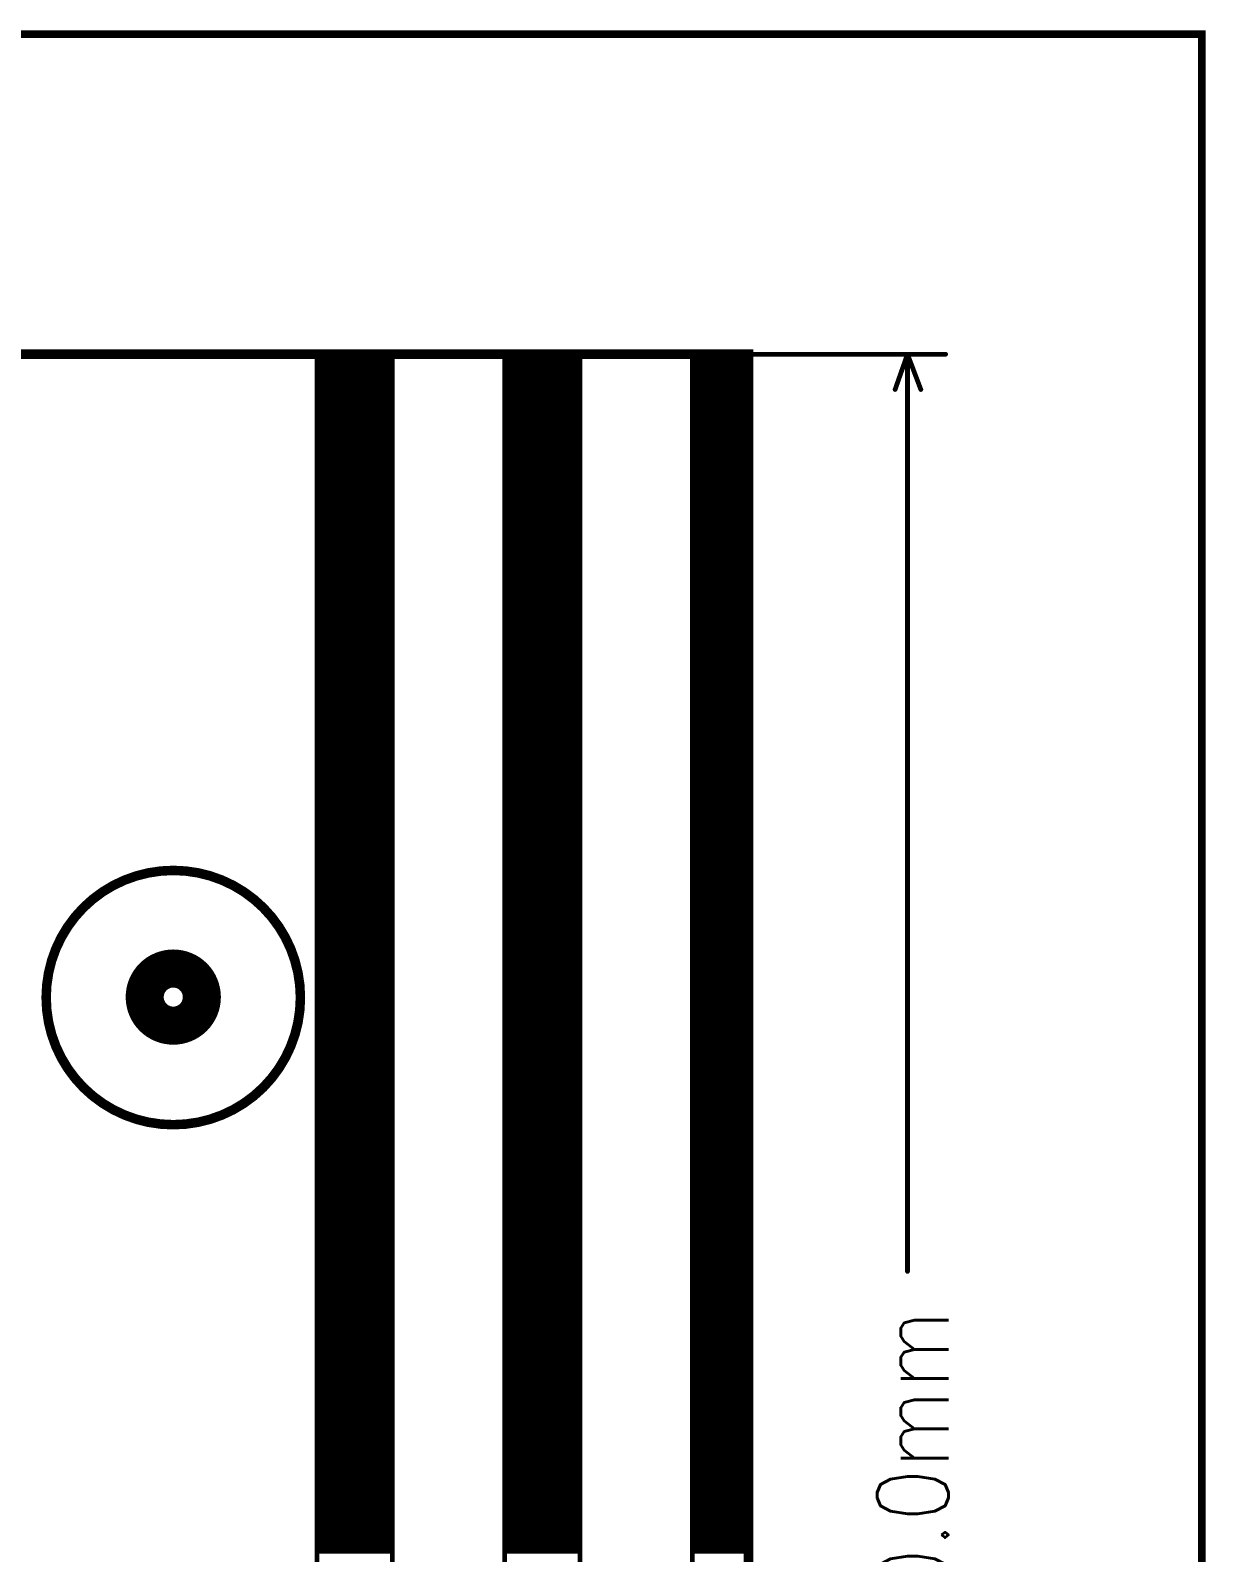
# Model space of a CAD drawing. Extents: x 2.14 to 10.29, y 1.14 to 8.17.
# Drawn here: x 9.051 to 10.285, y 6.571 to 8.169 of the extents above; entities that cross this region are included whole.
import ezdxf

# ---------------------------------------------------------------- set-up
doc = ezdxf.new("R2010")
doc.units = 0
doc.header["$LTSCALE"] = 25
doc.layers.get('0').update_dxf_attribs({"linetype": 'CONTINUOUS'})
doc.styles.get("Standard").update_dxf_attribs({"font": 'simplex'})

# ---------------------------------------------------------------- blocks, each defined once
blk = doc.blocks.new('DISC')
at = {"color": 0, "const_width": 0.5}
blk.add_lwpolyline([(0, 0.25, 1), (0, -0.25, 1)], format="xyb", close=True, dxfattribs=at)

msp = doc.modelspace()

# ---------------------------------------------------------------- linework, layer by layer
at = {"color": 1, "const_width": 0.008}
msp.add_lwpolyline([(2.146, 1.142), (10.281, 1.142), (10.281, 8.165), (2.146, 8.165), (2.146, 1.142)], dxfattribs=at)
at = {"color": 3}
for points, const_width in [([(8.388, 4.528), (8.388, 7.829), (9.805, 7.829), (9.805, 4.528), (8.388, 4.528)], 0.01), ([(9.234, 7.829), (10.012, 7.829)], 0.005), ([(9.352, 7.829), (9.431, 7.829), (9.431, 4.53), (9.352, 4.53), (9.352, 7.829)], 0.005), ([(9.549, 7.829), (9.628, 7.829), (9.628, 4.53), (9.549, 4.53), (9.549, 7.829)], 0.005), ([(9.746, 7.829), (9.805, 7.829), (9.805, 4.53), (9.746, 4.53), (9.746, 7.829)], 0.005), ([(9.972, 7.829), (9.959, 7.792)], 0.005), ([(9.972, 6.866), (9.972, 7.829)], 0.005), ([(9.972, 7.829), (9.986, 7.792)], 0.005), ([(9.352, 7.827), (9.431, 7.827)], 0.005), ([(9.352, 7.822), (9.431, 7.822)], 0.005), ([(9.352, 7.817), (9.431, 7.817)], 0.005), ([(9.549, 7.827), (9.628, 7.827)], 0.005), ([(9.549, 7.822), (9.628, 7.822)], 0.005), ([(9.549, 7.817), (9.628, 7.817)], 0.005), ([(9.746, 7.827), (9.805, 7.827)], 0.005), ([(9.746, 7.822), (9.805, 7.822)], 0.005), ([(9.746, 7.817), (9.805, 7.817)], 0.005), ([(9.352, 7.812), (9.431, 7.812)], 0.005), ([(9.352, 7.807), (9.431, 7.807)], 0.005), ([(9.352, 7.802), (9.431, 7.802)], 0.005), ([(9.352, 7.797), (9.431, 7.797)], 0.005), ([(9.549, 7.812), (9.628, 7.812)], 0.005), ([(9.549, 7.807), (9.628, 7.807)], 0.005), ([(9.549, 7.802), (9.628, 7.802)], 0.005), ([(9.549, 7.797), (9.628, 7.797)], 0.005), ([(9.746, 7.812), (9.805, 7.812)], 0.005), ([(9.746, 7.807), (9.805, 7.807)], 0.005), ([(9.746, 7.802), (9.805, 7.802)], 0.005), ([(9.746, 7.797), (9.805, 7.797)], 0.005), ([(9.352, 7.792), (9.431, 7.792)], 0.005), ([(9.352, 7.787), (9.431, 7.787)], 0.005), ([(9.352, 7.782), (9.431, 7.782)], 0.005), ([(9.549, 7.792), (9.628, 7.792)], 0.005), ([(9.549, 7.787), (9.628, 7.787)], 0.005), ([(9.549, 7.782), (9.628, 7.782)], 0.005), ([(9.746, 7.792), (9.805, 7.792)], 0.005), ([(9.746, 7.787), (9.805, 7.787)], 0.005), ([(9.746, 7.782), (9.805, 7.782)], 0.005), ([(9.352, 7.777), (9.431, 7.777)], 0.005), ([(9.352, 7.772), (9.431, 7.772)], 0.005), ([(9.352, 7.767), (9.431, 7.767)], 0.005), ([(9.549, 7.777), (9.628, 7.777)], 0.005), ([(9.549, 7.772), (9.628, 7.772)], 0.005), ([(9.549, 7.767), (9.628, 7.767)], 0.005), ([(9.746, 7.777), (9.805, 7.777)], 0.005), ([(9.746, 7.772), (9.805, 7.772)], 0.005), ([(9.746, 7.767), (9.805, 7.767)], 0.005), ([(9.352, 7.762), (9.431, 7.762)], 0.005), ([(9.352, 7.757), (9.431, 7.757)], 0.005), ([(9.352, 7.752), (9.431, 7.752)], 0.005), ([(9.549, 7.762), (9.628, 7.762)], 0.005), ([(9.549, 7.757), (9.628, 7.757)], 0.005), ([(9.549, 7.752), (9.628, 7.752)], 0.005), ([(9.746, 7.762), (9.805, 7.762)], 0.005), ([(9.746, 7.757), (9.805, 7.757)], 0.005), ([(9.746, 7.752), (9.805, 7.752)], 0.005), ([(9.352, 7.747), (9.431, 7.747)], 0.005), ([(9.352, 7.742), (9.431, 7.742)], 0.005), ([(9.352, 7.737), (9.431, 7.737)], 0.005), ([(9.549, 7.747), (9.628, 7.747)], 0.005), ([(9.549, 7.742), (9.628, 7.742)], 0.005), ([(9.549, 7.737), (9.628, 7.737)], 0.005), ([(9.746, 7.747), (9.805, 7.747)], 0.005), ([(9.746, 7.742), (9.805, 7.742)], 0.005), ([(9.746, 7.737), (9.805, 7.737)], 0.005), ([(9.352, 7.732), (9.431, 7.732)], 0.005), ([(9.352, 7.727), (9.431, 7.727)], 0.005), ([(9.352, 7.722), (9.431, 7.722)], 0.005), ([(9.549, 7.732), (9.628, 7.732)], 0.005), ([(9.549, 7.727), (9.628, 7.727)], 0.005), ([(9.549, 7.722), (9.628, 7.722)], 0.005), ([(9.746, 7.732), (9.805, 7.732)], 0.005), ([(9.746, 7.727), (9.805, 7.727)], 0.005), ([(9.746, 7.722), (9.805, 7.722)], 0.005), ([(9.352, 7.717), (9.431, 7.717)], 0.005), ([(9.352, 7.712), (9.431, 7.712)], 0.005), ([(9.352, 7.707), (9.431, 7.707)], 0.005), ([(9.352, 7.702), (9.431, 7.702)], 0.005), ([(9.549, 7.717), (9.628, 7.717)], 0.005), ([(9.549, 7.712), (9.628, 7.712)], 0.005), ([(9.549, 7.707), (9.628, 7.707)], 0.005), ([(9.549, 7.702), (9.628, 7.702)], 0.005), ([(9.746, 7.717), (9.805, 7.717)], 0.005), ([(9.746, 7.712), (9.805, 7.712)], 0.005), ([(9.746, 7.707), (9.805, 7.707)], 0.005), ([(9.746, 7.702), (9.805, 7.702)], 0.005), ([(9.352, 7.697), (9.431, 7.697)], 0.005), ([(9.352, 7.692), (9.431, 7.692)], 0.005), ([(9.352, 7.687), (9.431, 7.687)], 0.005), ([(9.549, 7.697), (9.628, 7.697)], 0.005), ([(9.549, 7.692), (9.628, 7.692)], 0.005), ([(9.549, 7.687), (9.628, 7.687)], 0.005), ([(9.746, 7.697), (9.805, 7.697)], 0.005), ([(9.746, 7.692), (9.805, 7.692)], 0.005), ([(9.746, 7.687), (9.805, 7.687)], 0.005), ([(9.352, 7.682), (9.431, 7.682)], 0.005), ([(9.352, 7.677), (9.431, 7.677)], 0.005), ([(9.352, 7.672), (9.431, 7.672)], 0.005), ([(9.549, 7.682), (9.628, 7.682)], 0.005), ([(9.549, 7.677), (9.628, 7.677)], 0.005), ([(9.549, 7.672), (9.628, 7.672)], 0.005), ([(9.746, 7.682), (9.805, 7.682)], 0.005), ([(9.746, 7.677), (9.805, 7.677)], 0.005), ([(9.746, 7.672), (9.805, 7.672)], 0.005), ([(9.352, 7.667), (9.431, 7.667)], 0.005), ([(9.352, 7.662), (9.431, 7.662)], 0.005), ([(9.352, 7.657), (9.431, 7.657)], 0.005), ([(9.549, 7.667), (9.628, 7.667)], 0.005), ([(9.549, 7.662), (9.628, 7.662)], 0.005), ([(9.549, 7.657), (9.628, 7.657)], 0.005), ([(9.746, 7.667), (9.805, 7.667)], 0.005), ([(9.746, 7.662), (9.805, 7.662)], 0.005), ([(9.746, 7.657), (9.805, 7.657)], 0.005), ([(9.352, 7.652), (9.431, 7.652)], 0.005), ([(9.352, 7.647), (9.431, 7.647)], 0.005), ([(9.352, 7.642), (9.431, 7.642)], 0.005), ([(9.549, 7.652), (9.628, 7.652)], 0.005), ([(9.549, 7.647), (9.628, 7.647)], 0.005), ([(9.549, 7.642), (9.628, 7.642)], 0.005), ([(9.746, 7.652), (9.805, 7.652)], 0.005), ([(9.746, 7.647), (9.805, 7.647)], 0.005), ([(9.746, 7.642), (9.805, 7.642)], 0.005), ([(9.352, 7.637), (9.431, 7.637)], 0.005), ([(9.352, 7.632), (9.431, 7.632)], 0.005), ([(9.352, 7.627), (9.431, 7.627)], 0.005), ([(9.352, 7.622), (9.431, 7.622)], 0.005), ([(9.549, 7.637), (9.628, 7.637)], 0.005), ([(9.549, 7.632), (9.628, 7.632)], 0.005), ([(9.549, 7.627), (9.628, 7.627)], 0.005), ([(9.549, 7.622), (9.628, 7.622)], 0.005), ([(9.746, 7.637), (9.805, 7.637)], 0.005), ([(9.746, 7.632), (9.805, 7.632)], 0.005), ([(9.746, 7.627), (9.805, 7.627)], 0.005), ([(9.746, 7.622), (9.805, 7.622)], 0.005), ([(9.352, 7.617), (9.431, 7.617)], 0.005), ([(9.352, 7.612), (9.431, 7.612)], 0.005), ([(9.352, 7.607), (9.431, 7.607)], 0.005), ([(9.549, 7.617), (9.628, 7.617)], 0.005), ([(9.549, 7.612), (9.628, 7.612)], 0.005), ([(9.549, 7.607), (9.628, 7.607)], 0.005), ([(9.746, 7.617), (9.805, 7.617)], 0.005), ([(9.746, 7.612), (9.805, 7.612)], 0.005), ([(9.746, 7.607), (9.805, 7.607)], 0.005), ([(9.352, 7.602), (9.431, 7.602)], 0.005), ([(9.352, 7.597), (9.431, 7.597)], 0.005), ([(9.352, 7.592), (9.431, 7.592)], 0.005), ([(9.549, 7.602), (9.628, 7.602)], 0.005), ([(9.549, 7.597), (9.628, 7.597)], 0.005), ([(9.549, 7.592), (9.628, 7.592)], 0.005), ([(9.746, 7.602), (9.805, 7.602)], 0.005), ([(9.746, 7.597), (9.805, 7.597)], 0.005), ([(9.746, 7.592), (9.805, 7.592)], 0.005), ([(9.352, 7.587), (9.431, 7.587)], 0.005), ([(9.352, 7.582), (9.431, 7.582)], 0.005), ([(9.352, 7.577), (9.431, 7.577)], 0.005), ([(9.549, 7.587), (9.628, 7.587)], 0.005), ([(9.549, 7.582), (9.628, 7.582)], 0.005), ([(9.549, 7.577), (9.628, 7.577)], 0.005), ([(9.746, 7.587), (9.805, 7.587)], 0.005), ([(9.746, 7.582), (9.805, 7.582)], 0.005), ([(9.746, 7.577), (9.805, 7.577)], 0.005), ([(9.352, 7.572), (9.431, 7.572)], 0.005), ([(9.352, 7.567), (9.431, 7.567)], 0.005), ([(9.352, 7.562), (9.431, 7.562)], 0.005), ([(9.549, 7.572), (9.628, 7.572)], 0.005), ([(9.549, 7.567), (9.628, 7.567)], 0.005), ([(9.549, 7.562), (9.628, 7.562)], 0.005), ([(9.746, 7.572), (9.805, 7.572)], 0.005), ([(9.746, 7.567), (9.805, 7.567)], 0.005), ([(9.746, 7.562), (9.805, 7.562)], 0.005), ([(9.352, 7.557), (9.431, 7.557)], 0.005), ([(9.352, 7.552), (9.431, 7.552)], 0.005), ([(9.352, 7.547), (9.431, 7.547)], 0.005), ([(9.352, 7.542), (9.431, 7.542)], 0.005), ([(9.549, 7.557), (9.628, 7.557)], 0.005), ([(9.549, 7.552), (9.628, 7.552)], 0.005), ([(9.549, 7.547), (9.628, 7.547)], 0.005), ([(9.549, 7.542), (9.628, 7.542)], 0.005), ([(9.746, 7.557), (9.805, 7.557)], 0.005), ([(9.746, 7.552), (9.805, 7.552)], 0.005), ([(9.746, 7.547), (9.805, 7.547)], 0.005), ([(9.746, 7.542), (9.805, 7.542)], 0.005), ([(9.352, 7.537), (9.431, 7.537)], 0.005), ([(9.352, 7.532), (9.431, 7.532)], 0.005), ([(9.352, 7.527), (9.431, 7.527)], 0.005), ([(9.549, 7.537), (9.628, 7.537)], 0.005), ([(9.549, 7.532), (9.628, 7.532)], 0.005), ([(9.549, 7.527), (9.628, 7.527)], 0.005), ([(9.746, 7.537), (9.805, 7.537)], 0.005), ([(9.746, 7.532), (9.805, 7.532)], 0.005), ([(9.746, 7.527), (9.805, 7.527)], 0.005), ([(9.352, 7.522), (9.431, 7.522)], 0.005), ([(9.352, 7.517), (9.431, 7.517)], 0.005), ([(9.352, 7.512), (9.431, 7.512)], 0.005), ([(9.549, 7.522), (9.628, 7.522)], 0.005), ([(9.549, 7.517), (9.628, 7.517)], 0.005), ([(9.549, 7.512), (9.628, 7.512)], 0.005), ([(9.746, 7.522), (9.805, 7.522)], 0.005), ([(9.746, 7.517), (9.805, 7.517)], 0.005), ([(9.746, 7.512), (9.805, 7.512)], 0.005), ([(9.352, 7.507), (9.431, 7.507)], 0.005), ([(9.352, 7.502), (9.431, 7.502)], 0.005), ([(9.352, 7.497), (9.431, 7.497)], 0.005), ([(9.549, 7.507), (9.628, 7.507)], 0.005), ([(9.549, 7.502), (9.628, 7.502)], 0.005), ([(9.549, 7.497), (9.628, 7.497)], 0.005), ([(9.746, 7.507), (9.805, 7.507)], 0.005), ([(9.746, 7.502), (9.805, 7.502)], 0.005), ([(9.746, 7.497), (9.805, 7.497)], 0.005), ([(9.352, 7.492), (9.431, 7.492)], 0.005), ([(9.352, 7.487), (9.431, 7.487)], 0.005), ([(9.352, 7.482), (9.431, 7.482)], 0.005), ([(9.549, 7.492), (9.628, 7.492)], 0.005), ([(9.549, 7.487), (9.628, 7.487)], 0.005), ([(9.549, 7.482), (9.628, 7.482)], 0.005), ([(9.746, 7.492), (9.805, 7.492)], 0.005), ([(9.746, 7.487), (9.805, 7.487)], 0.005), ([(9.746, 7.482), (9.805, 7.482)], 0.005), ([(9.352, 7.477), (9.431, 7.477)], 0.005), ([(9.352, 7.472), (9.431, 7.472)], 0.005), ([(9.352, 7.467), (9.431, 7.467)], 0.005), ([(9.352, 7.462), (9.431, 7.462)], 0.005), ([(9.549, 7.477), (9.628, 7.477)], 0.005), ([(9.549, 7.472), (9.628, 7.472)], 0.005), ([(9.549, 7.467), (9.628, 7.467)], 0.005), ([(9.549, 7.462), (9.628, 7.462)], 0.005), ([(9.746, 7.477), (9.805, 7.477)], 0.005), ([(9.746, 7.472), (9.805, 7.472)], 0.005), ([(9.746, 7.467), (9.805, 7.467)], 0.005), ([(9.746, 7.462), (9.805, 7.462)], 0.005), ([(9.352, 7.457), (9.431, 7.457)], 0.005), ([(9.352, 7.452), (9.431, 7.452)], 0.005), ([(9.352, 7.447), (9.431, 7.447)], 0.005), ([(9.549, 7.457), (9.628, 7.457)], 0.005), ([(9.549, 7.452), (9.628, 7.452)], 0.005), ([(9.549, 7.447), (9.628, 7.447)], 0.005), ([(9.746, 7.457), (9.805, 7.457)], 0.005), ([(9.746, 7.452), (9.805, 7.452)], 0.005), ([(9.746, 7.447), (9.805, 7.447)], 0.005), ([(9.352, 7.442), (9.431, 7.442)], 0.005), ([(9.352, 7.437), (9.431, 7.437)], 0.005), ([(9.352, 7.432), (9.431, 7.432)], 0.005), ([(9.549, 7.442), (9.628, 7.442)], 0.005), ([(9.549, 7.437), (9.628, 7.437)], 0.005), ([(9.549, 7.432), (9.628, 7.432)], 0.005), ([(9.746, 7.442), (9.805, 7.442)], 0.005), ([(9.746, 7.437), (9.805, 7.437)], 0.005), ([(9.746, 7.432), (9.805, 7.432)], 0.005), ([(9.352, 7.427), (9.431, 7.427)], 0.005), ([(9.352, 7.422), (9.431, 7.422)], 0.005), ([(9.352, 7.417), (9.431, 7.417)], 0.005), ([(9.549, 7.427), (9.628, 7.427)], 0.005), ([(9.549, 7.422), (9.628, 7.422)], 0.005), ([(9.549, 7.417), (9.628, 7.417)], 0.005), ([(9.746, 7.427), (9.805, 7.427)], 0.005), ([(9.746, 7.422), (9.805, 7.422)], 0.005), ([(9.746, 7.417), (9.805, 7.417)], 0.005), ([(9.352, 7.412), (9.431, 7.412)], 0.005), ([(9.352, 7.407), (9.431, 7.407)], 0.005), ([(9.352, 7.402), (9.431, 7.402)], 0.005), ([(9.549, 7.412), (9.628, 7.412)], 0.005), ([(9.549, 7.407), (9.628, 7.407)], 0.005), ([(9.549, 7.402), (9.628, 7.402)], 0.005), ([(9.746, 7.412), (9.805, 7.412)], 0.005), ([(9.746, 7.407), (9.805, 7.407)], 0.005), ([(9.746, 7.402), (9.805, 7.402)], 0.005), ([(9.352, 7.397), (9.431, 7.397)], 0.005), ([(9.352, 7.392), (9.431, 7.392)], 0.005), ([(9.352, 7.387), (9.431, 7.387)], 0.005), ([(9.352, 7.382), (9.431, 7.382)], 0.005), ([(9.549, 7.397), (9.628, 7.397)], 0.005), ([(9.549, 7.392), (9.628, 7.392)], 0.005), ([(9.549, 7.387), (9.628, 7.387)], 0.005), ([(9.549, 7.382), (9.628, 7.382)], 0.005), ([(9.746, 7.397), (9.805, 7.397)], 0.005), ([(9.746, 7.392), (9.805, 7.392)], 0.005), ([(9.746, 7.387), (9.805, 7.387)], 0.005), ([(9.746, 7.382), (9.805, 7.382)], 0.005), ([(9.352, 7.377), (9.431, 7.377)], 0.005), ([(9.352, 7.372), (9.431, 7.372)], 0.005), ([(9.352, 7.367), (9.431, 7.367)], 0.005), ([(9.549, 7.377), (9.628, 7.377)], 0.005), ([(9.549, 7.372), (9.628, 7.372)], 0.005), ([(9.549, 7.367), (9.628, 7.367)], 0.005), ([(9.746, 7.377), (9.805, 7.377)], 0.005), ([(9.746, 7.372), (9.805, 7.372)], 0.005), ([(9.746, 7.367), (9.805, 7.367)], 0.005), ([(9.352, 7.362), (9.431, 7.362)], 0.005), ([(9.352, 7.357), (9.431, 7.357)], 0.005), ([(9.352, 7.352), (9.431, 7.352)], 0.005), ([(9.549, 7.362), (9.628, 7.362)], 0.005), ([(9.549, 7.357), (9.628, 7.357)], 0.005), ([(9.549, 7.352), (9.628, 7.352)], 0.005), ([(9.746, 7.362), (9.805, 7.362)], 0.005), ([(9.746, 7.357), (9.805, 7.357)], 0.005), ([(9.746, 7.352), (9.805, 7.352)], 0.005), ([(9.352, 7.347), (9.431, 7.347)], 0.005), ([(9.352, 7.342), (9.431, 7.342)], 0.005), ([(9.352, 7.337), (9.431, 7.337)], 0.005), ([(9.549, 7.347), (9.628, 7.347)], 0.005), ([(9.549, 7.342), (9.628, 7.342)], 0.005), ([(9.549, 7.337), (9.628, 7.337)], 0.005), ([(9.746, 7.347), (9.805, 7.347)], 0.005), ([(9.746, 7.342), (9.805, 7.342)], 0.005), ([(9.746, 7.337), (9.805, 7.337)], 0.005), ([(9.352, 7.332), (9.431, 7.332)], 0.005), ([(9.352, 7.327), (9.431, 7.327)], 0.005), ([(9.352, 7.322), (9.431, 7.322)], 0.005), ([(9.549, 7.332), (9.628, 7.332)], 0.005), ([(9.549, 7.327), (9.628, 7.327)], 0.005), ([(9.549, 7.322), (9.628, 7.322)], 0.005), ([(9.746, 7.332), (9.805, 7.332)], 0.005), ([(9.746, 7.327), (9.805, 7.327)], 0.005), ([(9.746, 7.322), (9.805, 7.322)], 0.005), ([(9.352, 7.317), (9.431, 7.317)], 0.005), ([(9.352, 7.312), (9.431, 7.312)], 0.005), ([(9.352, 7.307), (9.431, 7.307)], 0.005), ([(9.352, 7.302), (9.431, 7.302)], 0.005), ([(9.549, 7.317), (9.628, 7.317)], 0.005), ([(9.549, 7.312), (9.628, 7.312)], 0.005), ([(9.549, 7.307), (9.628, 7.307)], 0.005), ([(9.549, 7.302), (9.628, 7.302)], 0.005), ([(9.746, 7.317), (9.805, 7.317)], 0.005), ([(9.746, 7.312), (9.805, 7.312)], 0.005), ([(9.746, 7.307), (9.805, 7.307)], 0.005), ([(9.746, 7.302), (9.805, 7.302)], 0.005), ([(9.352, 7.297), (9.431, 7.297)], 0.005), ([(9.352, 7.292), (9.431, 7.292)], 0.005), ([(9.352, 7.287), (9.431, 7.287)], 0.005), ([(9.549, 7.297), (9.628, 7.297)], 0.005), ([(9.549, 7.292), (9.628, 7.292)], 0.005), ([(9.549, 7.287), (9.628, 7.287)], 0.005), ([(9.746, 7.297), (9.805, 7.297)], 0.005), ([(9.746, 7.292), (9.805, 7.292)], 0.005), ([(9.746, 7.287), (9.805, 7.287)], 0.005), ([(9.352, 7.282), (9.431, 7.282)], 0.005), ([(9.352, 7.277), (9.431, 7.277)], 0.005), ([(9.352, 7.272), (9.431, 7.272)], 0.005), ([(9.549, 7.282), (9.628, 7.282)], 0.005), ([(9.549, 7.277), (9.628, 7.277)], 0.005), ([(9.549, 7.272), (9.628, 7.272)], 0.005), ([(9.746, 7.282), (9.805, 7.282)], 0.005), ([(9.746, 7.277), (9.805, 7.277)], 0.005), ([(9.746, 7.272), (9.805, 7.272)], 0.005), ([(9.352, 7.267), (9.431, 7.267)], 0.005), ([(9.352, 7.262), (9.431, 7.262)], 0.005), ([(9.352, 7.257), (9.431, 7.257)], 0.005), ([(9.549, 7.267), (9.628, 7.267)], 0.005), ([(9.549, 7.262), (9.628, 7.262)], 0.005), ([(9.549, 7.257), (9.628, 7.257)], 0.005), ([(9.746, 7.267), (9.805, 7.267)], 0.005), ([(9.746, 7.262), (9.805, 7.262)], 0.005), ([(9.746, 7.257), (9.805, 7.257)], 0.005), ([(9.352, 7.252), (9.431, 7.252)], 0.005), ([(9.352, 7.247), (9.431, 7.247)], 0.005), ([(9.352, 7.242), (9.431, 7.242)], 0.005), ([(9.549, 7.252), (9.628, 7.252)], 0.005), ([(9.549, 7.247), (9.628, 7.247)], 0.005), ([(9.549, 7.242), (9.628, 7.242)], 0.005), ([(9.746, 7.252), (9.805, 7.252)], 0.005), ([(9.746, 7.247), (9.805, 7.247)], 0.005), ([(9.746, 7.242), (9.805, 7.242)], 0.005), ([(9.352, 7.237), (9.431, 7.237)], 0.005), ([(9.352, 7.232), (9.431, 7.232)], 0.005), ([(9.352, 7.227), (9.431, 7.227)], 0.005), ([(9.352, 7.222), (9.431, 7.222)], 0.005), ([(9.549, 7.237), (9.628, 7.237)], 0.005), ([(9.549, 7.232), (9.628, 7.232)], 0.005), ([(9.549, 7.227), (9.628, 7.227)], 0.005), ([(9.549, 7.222), (9.628, 7.222)], 0.005), ([(9.746, 7.237), (9.805, 7.237)], 0.005), ([(9.746, 7.232), (9.805, 7.232)], 0.005), ([(9.746, 7.227), (9.805, 7.227)], 0.005), ([(9.746, 7.222), (9.805, 7.222)], 0.005), ([(9.352, 7.217), (9.431, 7.217)], 0.005), ([(9.352, 7.212), (9.431, 7.212)], 0.005), ([(9.352, 7.207), (9.431, 7.207)], 0.005), ([(9.549, 7.217), (9.628, 7.217)], 0.005), ([(9.549, 7.212), (9.628, 7.212)], 0.005), ([(9.549, 7.207), (9.628, 7.207)], 0.005), ([(9.746, 7.217), (9.805, 7.217)], 0.005), ([(9.746, 7.212), (9.805, 7.212)], 0.005), ([(9.746, 7.207), (9.805, 7.207)], 0.005), ([(9.352, 7.202), (9.431, 7.202)], 0.005), ([(9.352, 7.197), (9.431, 7.197)], 0.005), ([(9.352, 7.192), (9.431, 7.192)], 0.005), ([(9.549, 7.202), (9.628, 7.202)], 0.005), ([(9.549, 7.197), (9.628, 7.197)], 0.005), ([(9.549, 7.192), (9.628, 7.192)], 0.005), ([(9.746, 7.202), (9.805, 7.202)], 0.005), ([(9.746, 7.197), (9.805, 7.197)], 0.005), ([(9.746, 7.192), (9.805, 7.192)], 0.005), ([(9.352, 7.187), (9.431, 7.187)], 0.005), ([(9.352, 7.182), (9.431, 7.182)], 0.005), ([(9.352, 7.177), (9.431, 7.177)], 0.005), ([(9.549, 7.187), (9.628, 7.187)], 0.005), ([(9.549, 7.182), (9.628, 7.182)], 0.005), ([(9.549, 7.177), (9.628, 7.177)], 0.005), ([(9.746, 7.187), (9.805, 7.187)], 0.005), ([(9.746, 7.182), (9.805, 7.182)], 0.005), ([(9.746, 7.177), (9.805, 7.177)], 0.005), ([(9.352, 7.172), (9.431, 7.172)], 0.005), ([(9.352, 7.167), (9.431, 7.167)], 0.005), ([(9.352, 7.162), (9.431, 7.162)], 0.005), ([(9.549, 7.172), (9.628, 7.172)], 0.005), ([(9.549, 7.167), (9.628, 7.167)], 0.005), ([(9.549, 7.162), (9.628, 7.162)], 0.005), ([(9.746, 7.172), (9.805, 7.172)], 0.005), ([(9.746, 7.167), (9.805, 7.167)], 0.005), ([(9.746, 7.162), (9.805, 7.162)], 0.005), ([(9.352, 7.157), (9.431, 7.157)], 0.005), ([(9.352, 7.152), (9.431, 7.152)], 0.005), ([(9.352, 7.147), (9.431, 7.147)], 0.005), ([(9.352, 7.142), (9.431, 7.142)], 0.005), ([(9.549, 7.157), (9.628, 7.157)], 0.005), ([(9.549, 7.152), (9.628, 7.152)], 0.005), ([(9.549, 7.147), (9.628, 7.147)], 0.005), ([(9.549, 7.142), (9.628, 7.142)], 0.005), ([(9.746, 7.157), (9.805, 7.157)], 0.005), ([(9.746, 7.152), (9.805, 7.152)], 0.005), ([(9.746, 7.147), (9.805, 7.147)], 0.005), ([(9.746, 7.142), (9.805, 7.142)], 0.005), ([(9.352, 7.137), (9.431, 7.137)], 0.005), ([(9.352, 7.132), (9.431, 7.132)], 0.005), ([(9.352, 7.127), (9.431, 7.127)], 0.005), ([(9.549, 7.137), (9.628, 7.137)], 0.005), ([(9.549, 7.132), (9.628, 7.132)], 0.005), ([(9.549, 7.127), (9.628, 7.127)], 0.005), ([(9.746, 7.137), (9.805, 7.137)], 0.005), ([(9.746, 7.132), (9.805, 7.132)], 0.005), ([(9.746, 7.127), (9.805, 7.127)], 0.005), ([(9.352, 7.122), (9.431, 7.122)], 0.005), ([(9.352, 7.117), (9.431, 7.117)], 0.005), ([(9.352, 7.112), (9.431, 7.112)], 0.005), ([(9.549, 7.122), (9.628, 7.122)], 0.005), ([(9.549, 7.117), (9.628, 7.117)], 0.005), ([(9.549, 7.112), (9.628, 7.112)], 0.005), ([(9.746, 7.122), (9.805, 7.122)], 0.005), ([(9.746, 7.117), (9.805, 7.117)], 0.005), ([(9.746, 7.112), (9.805, 7.112)], 0.005), ([(9.352, 7.107), (9.431, 7.107)], 0.005), ([(9.352, 7.102), (9.431, 7.102)], 0.005), ([(9.352, 7.097), (9.431, 7.097)], 0.005), ([(9.549, 7.107), (9.628, 7.107)], 0.005), ([(9.549, 7.102), (9.628, 7.102)], 0.005), ([(9.549, 7.097), (9.628, 7.097)], 0.005), ([(9.746, 7.107), (9.805, 7.107)], 0.005), ([(9.746, 7.102), (9.805, 7.102)], 0.005), ([(9.746, 7.097), (9.805, 7.097)], 0.005), ([(9.352, 7.092), (9.431, 7.092)], 0.005), ([(9.352, 7.087), (9.431, 7.087)], 0.005), ([(9.352, 7.082), (9.431, 7.082)], 0.005), ([(9.549, 7.092), (9.628, 7.092)], 0.005), ([(9.549, 7.087), (9.628, 7.087)], 0.005), ([(9.549, 7.082), (9.628, 7.082)], 0.005), ([(9.746, 7.092), (9.805, 7.092)], 0.005), ([(9.746, 7.087), (9.805, 7.087)], 0.005), ([(9.746, 7.082), (9.805, 7.082)], 0.005), ([(9.352, 7.077), (9.431, 7.077)], 0.005), ([(9.352, 7.072), (9.431, 7.072)], 0.005), ([(9.352, 7.067), (9.431, 7.067)], 0.005), ([(9.352, 7.062), (9.431, 7.062)], 0.005), ([(9.549, 7.077), (9.628, 7.077)], 0.005), ([(9.549, 7.072), (9.628, 7.072)], 0.005), ([(9.549, 7.067), (9.628, 7.067)], 0.005), ([(9.549, 7.062), (9.628, 7.062)], 0.005), ([(9.746, 7.077), (9.805, 7.077)], 0.005), ([(9.746, 7.072), (9.805, 7.072)], 0.005), ([(9.746, 7.067), (9.805, 7.067)], 0.005), ([(9.746, 7.062), (9.805, 7.062)], 0.005), ([(9.352, 7.057), (9.431, 7.057)], 0.005), ([(9.352, 7.052), (9.431, 7.052)], 0.005), ([(9.352, 7.047), (9.431, 7.047)], 0.005), ([(9.549, 7.057), (9.628, 7.057)], 0.005), ([(9.549, 7.052), (9.628, 7.052)], 0.005), ([(9.549, 7.047), (9.628, 7.047)], 0.005), ([(9.746, 7.057), (9.805, 7.057)], 0.005), ([(9.746, 7.052), (9.805, 7.052)], 0.005), ([(9.746, 7.047), (9.805, 7.047)], 0.005), ([(9.352, 7.042), (9.431, 7.042)], 0.005), ([(9.352, 7.037), (9.431, 7.037)], 0.005), ([(9.352, 7.032), (9.431, 7.032)], 0.005), ([(9.549, 7.042), (9.628, 7.042)], 0.005), ([(9.549, 7.037), (9.628, 7.037)], 0.005), ([(9.549, 7.032), (9.628, 7.032)], 0.005), ([(9.746, 7.042), (9.805, 7.042)], 0.005), ([(9.746, 7.037), (9.805, 7.037)], 0.005), ([(9.746, 7.032), (9.805, 7.032)], 0.005), ([(9.352, 7.027), (9.431, 7.027)], 0.005), ([(9.352, 7.022), (9.431, 7.022)], 0.005), ([(9.352, 7.017), (9.431, 7.017)], 0.005), ([(9.549, 7.027), (9.628, 7.027)], 0.005), ([(9.549, 7.022), (9.628, 7.022)], 0.005), ([(9.549, 7.017), (9.628, 7.017)], 0.005), ([(9.746, 7.027), (9.805, 7.027)], 0.005), ([(9.746, 7.022), (9.805, 7.022)], 0.005), ([(9.746, 7.017), (9.805, 7.017)], 0.005), ([(9.352, 7.012), (9.431, 7.012)], 0.005), ([(9.352, 7.007), (9.431, 7.007)], 0.005), ([(9.352, 7.002), (9.431, 7.002)], 0.005), ([(9.549, 7.012), (9.628, 7.012)], 0.005), ([(9.549, 7.007), (9.628, 7.007)], 0.005), ([(9.549, 7.002), (9.628, 7.002)], 0.005), ([(9.746, 7.012), (9.805, 7.012)], 0.005), ([(9.746, 7.007), (9.805, 7.007)], 0.005), ([(9.746, 7.002), (9.805, 7.002)], 0.005), ([(9.352, 6.997), (9.431, 6.997)], 0.005), ([(9.352, 6.992), (9.431, 6.992)], 0.005), ([(9.352, 6.987), (9.431, 6.987)], 0.005), ([(9.352, 6.982), (9.431, 6.982)], 0.005), ([(9.549, 6.997), (9.628, 6.997)], 0.005), ([(9.549, 6.992), (9.628, 6.992)], 0.005), ([(9.549, 6.987), (9.628, 6.987)], 0.005), ([(9.549, 6.982), (9.628, 6.982)], 0.005), ([(9.746, 6.997), (9.805, 6.997)], 0.005), ([(9.746, 6.992), (9.805, 6.992)], 0.005), ([(9.746, 6.987), (9.805, 6.987)], 0.005), ([(9.746, 6.982), (9.805, 6.982)], 0.005), ([(9.352, 6.977), (9.431, 6.977)], 0.005), ([(9.352, 6.972), (9.431, 6.972)], 0.005), ([(9.352, 6.967), (9.431, 6.967)], 0.005), ([(9.549, 6.977), (9.628, 6.977)], 0.005), ([(9.549, 6.972), (9.628, 6.972)], 0.005), ([(9.549, 6.967), (9.628, 6.967)], 0.005), ([(9.746, 6.977), (9.805, 6.977)], 0.005), ([(9.746, 6.972), (9.805, 6.972)], 0.005), ([(9.746, 6.967), (9.805, 6.967)], 0.005), ([(9.352, 6.962), (9.431, 6.962)], 0.005), ([(9.352, 6.957), (9.431, 6.957)], 0.005), ([(9.352, 6.952), (9.431, 6.952)], 0.005), ([(9.549, 6.962), (9.628, 6.962)], 0.005), ([(9.549, 6.957), (9.628, 6.957)], 0.005), ([(9.549, 6.952), (9.628, 6.952)], 0.005), ([(9.746, 6.962), (9.805, 6.962)], 0.005), ([(9.746, 6.957), (9.805, 6.957)], 0.005), ([(9.746, 6.952), (9.805, 6.952)], 0.005), ([(9.352, 6.947), (9.431, 6.947)], 0.005), ([(9.352, 6.942), (9.431, 6.942)], 0.005), ([(9.352, 6.937), (9.431, 6.937)], 0.005), ([(9.549, 6.947), (9.628, 6.947)], 0.005), ([(9.549, 6.942), (9.628, 6.942)], 0.005), ([(9.549, 6.937), (9.628, 6.937)], 0.005), ([(9.746, 6.947), (9.805, 6.947)], 0.005), ([(9.746, 6.942), (9.805, 6.942)], 0.005), ([(9.746, 6.937), (9.805, 6.937)], 0.005), ([(9.352, 6.932), (9.431, 6.932)], 0.005), ([(9.352, 6.927), (9.431, 6.927)], 0.005), ([(9.352, 6.922), (9.431, 6.922)], 0.005), ([(9.549, 6.932), (9.628, 6.932)], 0.005), ([(9.549, 6.927), (9.628, 6.927)], 0.005), ([(9.549, 6.922), (9.628, 6.922)], 0.005), ([(9.746, 6.932), (9.805, 6.932)], 0.005), ([(9.746, 6.927), (9.805, 6.927)], 0.005), ([(9.746, 6.922), (9.805, 6.922)], 0.005), ([(9.352, 6.917), (9.431, 6.917)], 0.005), ([(9.352, 6.912), (9.431, 6.912)], 0.005), ([(9.352, 6.907), (9.431, 6.907)], 0.005), ([(9.352, 6.902), (9.431, 6.902)], 0.005), ([(9.549, 6.917), (9.628, 6.917)], 0.005), ([(9.549, 6.912), (9.628, 6.912)], 0.005), ([(9.549, 6.907), (9.628, 6.907)], 0.005), ([(9.549, 6.902), (9.628, 6.902)], 0.005), ([(9.746, 6.917), (9.805, 6.917)], 0.005), ([(9.746, 6.912), (9.805, 6.912)], 0.005), ([(9.746, 6.907), (9.805, 6.907)], 0.005), ([(9.746, 6.902), (9.805, 6.902)], 0.005), ([(9.352, 6.897), (9.431, 6.897)], 0.005), ([(9.352, 6.892), (9.431, 6.892)], 0.005), ([(9.352, 6.887), (9.431, 6.887)], 0.005), ([(9.549, 6.897), (9.628, 6.897)], 0.005), ([(9.549, 6.892), (9.628, 6.892)], 0.005), ([(9.549, 6.887), (9.628, 6.887)], 0.005), ([(9.746, 6.897), (9.805, 6.897)], 0.005), ([(9.746, 6.892), (9.805, 6.892)], 0.005), ([(9.746, 6.887), (9.805, 6.887)], 0.005), ([(9.352, 6.882), (9.431, 6.882)], 0.005), ([(9.352, 6.877), (9.431, 6.877)], 0.005), ([(9.352, 6.872), (9.431, 6.872)], 0.005), ([(9.549, 6.882), (9.628, 6.882)], 0.005), ([(9.549, 6.877), (9.628, 6.877)], 0.005), ([(9.549, 6.872), (9.628, 6.872)], 0.005), ([(9.746, 6.882), (9.805, 6.882)], 0.005), ([(9.746, 6.877), (9.805, 6.877)], 0.005), ([(9.746, 6.872), (9.805, 6.872)], 0.005), ([(9.352, 6.867), (9.431, 6.867)], 0.005), ([(9.352, 6.862), (9.431, 6.862)], 0.005), ([(9.352, 6.857), (9.431, 6.857)], 0.005), ([(9.549, 6.867), (9.628, 6.867)], 0.005), ([(9.549, 6.862), (9.628, 6.862)], 0.005), ([(9.549, 6.857), (9.628, 6.857)], 0.005), ([(9.746, 6.867), (9.805, 6.867)], 0.005), ([(9.746, 6.862), (9.805, 6.862)], 0.005), ([(9.746, 6.857), (9.805, 6.857)], 0.005), ([(9.352, 6.852), (9.431, 6.852)], 0.005), ([(9.352, 6.847), (9.431, 6.847)], 0.005), ([(9.352, 6.842), (9.431, 6.842)], 0.005), ([(9.549, 6.852), (9.628, 6.852)], 0.005), ([(9.549, 6.847), (9.628, 6.847)], 0.005), ([(9.549, 6.842), (9.628, 6.842)], 0.005), ([(9.746, 6.852), (9.805, 6.852)], 0.005), ([(9.746, 6.847), (9.805, 6.847)], 0.005), ([(9.746, 6.842), (9.805, 6.842)], 0.005), ([(9.352, 6.837), (9.431, 6.837)], 0.005), ([(9.352, 6.832), (9.431, 6.832)], 0.005), ([(9.352, 6.827), (9.431, 6.827)], 0.005), ([(9.549, 6.837), (9.628, 6.837)], 0.005), ([(9.549, 6.832), (9.628, 6.832)], 0.005), ([(9.549, 6.827), (9.628, 6.827)], 0.005), ([(9.746, 6.837), (9.805, 6.837)], 0.005), ([(9.746, 6.832), (9.805, 6.832)], 0.005), ([(9.746, 6.827), (9.805, 6.827)], 0.005), ([(9.352, 6.822), (9.431, 6.822)], 0.005), ([(9.352, 6.817), (9.431, 6.817)], 0.005), ([(9.352, 6.812), (9.431, 6.812)], 0.005), ([(9.352, 6.807), (9.431, 6.807)], 0.005), ([(9.549, 6.822), (9.628, 6.822)], 0.005), ([(9.549, 6.817), (9.628, 6.817)], 0.005), ([(9.549, 6.812), (9.628, 6.812)], 0.005), ([(9.549, 6.807), (9.628, 6.807)], 0.005), ([(9.746, 6.822), (9.805, 6.822)], 0.005), ([(9.746, 6.817), (9.805, 6.817)], 0.005), ([(9.746, 6.812), (9.805, 6.812)], 0.005), ([(9.746, 6.807), (9.805, 6.807)], 0.005), ([(9.352, 6.802), (9.431, 6.802)], 0.005), ([(9.352, 6.797), (9.431, 6.797)], 0.005), ([(9.352, 6.792), (9.431, 6.792)], 0.005), ([(9.549, 6.802), (9.628, 6.802)], 0.005), ([(9.549, 6.797), (9.628, 6.797)], 0.005), ([(9.549, 6.792), (9.628, 6.792)], 0.005), ([(9.746, 6.802), (9.805, 6.802)], 0.005), ([(9.746, 6.797), (9.805, 6.797)], 0.005), ([(9.746, 6.792), (9.805, 6.792)], 0.005), ([(9.352, 6.787), (9.431, 6.787)], 0.005), ([(9.352, 6.782), (9.431, 6.782)], 0.005), ([(9.352, 6.777), (9.431, 6.777)], 0.005), ([(9.549, 6.787), (9.628, 6.787)], 0.005), ([(9.549, 6.782), (9.628, 6.782)], 0.005), ([(9.549, 6.777), (9.628, 6.777)], 0.005), ([(9.746, 6.787), (9.805, 6.787)], 0.005), ([(9.746, 6.782), (9.805, 6.782)], 0.005), ([(9.746, 6.777), (9.805, 6.777)], 0.005), ([(9.352, 6.772), (9.431, 6.772)], 0.005), ([(9.352, 6.767), (9.431, 6.767)], 0.005), ([(9.352, 6.762), (9.431, 6.762)], 0.005), ([(9.549, 6.772), (9.628, 6.772)], 0.005), ([(9.549, 6.767), (9.628, 6.767)], 0.005), ([(9.549, 6.762), (9.628, 6.762)], 0.005), ([(9.746, 6.772), (9.805, 6.772)], 0.005), ([(9.746, 6.767), (9.805, 6.767)], 0.005), ([(9.746, 6.762), (9.805, 6.762)], 0.005), ([(9.352, 6.757), (9.431, 6.757)], 0.005), ([(9.352, 6.752), (9.431, 6.752)], 0.005), ([(9.352, 6.747), (9.431, 6.747)], 0.005), ([(9.549, 6.757), (9.628, 6.757)], 0.005), ([(9.549, 6.752), (9.628, 6.752)], 0.005), ([(9.549, 6.747), (9.628, 6.747)], 0.005), ([(9.746, 6.757), (9.805, 6.757)], 0.005), ([(9.746, 6.752), (9.805, 6.752)], 0.005), ([(9.746, 6.747), (9.805, 6.747)], 0.005), ([(9.352, 6.742), (9.431, 6.742)], 0.005), ([(9.352, 6.737), (9.431, 6.737)], 0.005), ([(9.352, 6.732), (9.431, 6.732)], 0.005), ([(9.352, 6.727), (9.431, 6.727)], 0.005), ([(9.549, 6.742), (9.628, 6.742)], 0.005), ([(9.549, 6.737), (9.628, 6.737)], 0.005), ([(9.549, 6.732), (9.628, 6.732)], 0.005), ([(9.549, 6.727), (9.628, 6.727)], 0.005), ([(9.746, 6.742), (9.805, 6.742)], 0.005), ([(9.746, 6.737), (9.805, 6.737)], 0.005), ([(9.746, 6.732), (9.805, 6.732)], 0.005), ([(9.746, 6.727), (9.805, 6.727)], 0.005), ([(9.352, 6.722), (9.431, 6.722)], 0.005), ([(9.352, 6.717), (9.431, 6.717)], 0.005), ([(9.352, 6.712), (9.431, 6.712)], 0.005), ([(9.549, 6.722), (9.628, 6.722)], 0.005), ([(9.549, 6.717), (9.628, 6.717)], 0.005), ([(9.549, 6.712), (9.628, 6.712)], 0.005), ([(9.746, 6.722), (9.805, 6.722)], 0.005), ([(9.746, 6.717), (9.805, 6.717)], 0.005), ([(9.746, 6.712), (9.805, 6.712)], 0.005), ([(9.352, 6.707), (9.431, 6.707)], 0.005), ([(9.352, 6.702), (9.431, 6.702)], 0.005), ([(9.352, 6.697), (9.431, 6.697)], 0.005), ([(9.549, 6.707), (9.628, 6.707)], 0.005), ([(9.549, 6.702), (9.628, 6.702)], 0.005), ([(9.549, 6.697), (9.628, 6.697)], 0.005), ([(9.746, 6.707), (9.805, 6.707)], 0.005), ([(9.746, 6.702), (9.805, 6.702)], 0.005), ([(9.746, 6.697), (9.805, 6.697)], 0.005), ([(9.352, 6.692), (9.431, 6.692)], 0.005), ([(9.352, 6.687), (9.431, 6.687)], 0.005), ([(9.352, 6.682), (9.431, 6.682)], 0.005), ([(9.549, 6.692), (9.628, 6.692)], 0.005), ([(9.549, 6.687), (9.628, 6.687)], 0.005), ([(9.549, 6.682), (9.628, 6.682)], 0.005), ([(9.746, 6.692), (9.805, 6.692)], 0.005), ([(9.746, 6.687), (9.805, 6.687)], 0.005), ([(9.746, 6.682), (9.805, 6.682)], 0.005), ([(9.352, 6.677), (9.431, 6.677)], 0.005), ([(9.352, 6.672), (9.431, 6.672)], 0.005), ([(9.352, 6.667), (9.431, 6.667)], 0.005), ([(9.549, 6.677), (9.628, 6.677)], 0.005), ([(9.549, 6.672), (9.628, 6.672)], 0.005), ([(9.549, 6.667), (9.628, 6.667)], 0.005), ([(9.746, 6.677), (9.805, 6.677)], 0.005), ([(9.746, 6.672), (9.805, 6.672)], 0.005), ([(9.746, 6.667), (9.805, 6.667)], 0.005), ([(9.352, 6.662), (9.431, 6.662)], 0.005), ([(9.352, 6.657), (9.431, 6.657)], 0.005), ([(9.352, 6.652), (9.431, 6.652)], 0.005), ([(9.352, 6.647), (9.431, 6.647)], 0.005), ([(9.549, 6.662), (9.628, 6.662)], 0.005), ([(9.549, 6.657), (9.628, 6.657)], 0.005), ([(9.549, 6.652), (9.628, 6.652)], 0.005), ([(9.549, 6.647), (9.628, 6.647)], 0.005), ([(9.746, 6.662), (9.805, 6.662)], 0.005), ([(9.746, 6.657), (9.805, 6.657)], 0.005), ([(9.746, 6.652), (9.805, 6.652)], 0.005), ([(9.746, 6.647), (9.805, 6.647)], 0.005), ([(9.352, 6.642), (9.431, 6.642)], 0.005), ([(9.352, 6.637), (9.431, 6.637)], 0.005), ([(9.352, 6.632), (9.431, 6.632)], 0.005), ([(9.549, 6.642), (9.628, 6.642)], 0.005), ([(9.549, 6.637), (9.628, 6.637)], 0.005), ([(9.549, 6.632), (9.628, 6.632)], 0.005), ([(9.746, 6.642), (9.805, 6.642)], 0.005), ([(9.746, 6.637), (9.805, 6.637)], 0.005), ([(9.746, 6.632), (9.805, 6.632)], 0.005), ([(9.352, 6.627), (9.431, 6.627)], 0.005), ([(9.352, 6.622), (9.431, 6.622)], 0.005), ([(9.352, 6.617), (9.431, 6.617)], 0.005), ([(9.549, 6.627), (9.628, 6.627)], 0.005), ([(9.549, 6.622), (9.628, 6.622)], 0.005), ([(9.549, 6.617), (9.628, 6.617)], 0.005), ([(9.746, 6.627), (9.805, 6.627)], 0.005), ([(9.746, 6.622), (9.805, 6.622)], 0.005), ([(9.746, 6.617), (9.805, 6.617)], 0.005), ([(9.352, 6.612), (9.431, 6.612)], 0.005), ([(9.352, 6.607), (9.431, 6.607)], 0.005), ([(9.352, 6.602), (9.431, 6.602)], 0.005), ([(9.549, 6.612), (9.628, 6.612)], 0.005), ([(9.549, 6.607), (9.628, 6.607)], 0.005), ([(9.549, 6.602), (9.628, 6.602)], 0.005), ([(9.746, 6.612), (9.805, 6.612)], 0.005), ([(9.746, 6.607), (9.805, 6.607)], 0.005), ([(9.746, 6.602), (9.805, 6.602)], 0.005), ([(9.352, 6.597), (9.431, 6.597)], 0.005), ([(9.352, 6.592), (9.431, 6.592)], 0.005), ([(9.352, 6.587), (9.431, 6.587)], 0.005), ([(9.549, 6.597), (9.628, 6.597)], 0.005), ([(9.549, 6.592), (9.628, 6.592)], 0.005), ([(9.549, 6.587), (9.628, 6.587)], 0.005), ([(9.746, 6.597), (9.805, 6.597)], 0.005), ([(9.746, 6.592), (9.805, 6.592)], 0.005), ([(9.746, 6.587), (9.805, 6.587)], 0.005), ([(9.352, 6.582), (9.431, 6.582)], 0.005), ([(9.352, 6.577), (9.431, 6.577)], 0.005), ([(9.352, 6.572), (9.431, 6.572)], 0.005), ([(9.549, 6.582), (9.628, 6.582)], 0.005), ([(9.549, 6.577), (9.628, 6.577)], 0.005), ([(9.549, 6.572), (9.628, 6.572)], 0.005), ([(9.746, 6.582), (9.805, 6.582)], 0.005), ([(9.746, 6.577), (9.805, 6.577)], 0.005), ([(9.746, 6.572), (9.805, 6.572)], 0.005)]:
    msp.add_lwpolyline(points, dxfattribs=dict(at, const_width=const_width))
at = {"color": 3, "const_width": 0.01}
msp.add_lwpolyline([(9.201, 7.02, -1), (9.201, 7.287, -1), (9.201, 7.02)], format="xyb", dxfattribs=at)
at = {"color": 2, "const_width": 0.04}
msp.add_lwpolyline([(9.201, 7.124, -1), (9.201, 7.184, -1), (9.201, 7.124)], format="xyb", dxfattribs=at)

# ---------------------------------------------------------------- block references
at = {"color": 3, "xscale": 0.005, "yscale": 0.005}
for p in [(9.234, 7.829), (9.972, 7.829), (9.972, 7.829), (9.972, 7.829), (10.012, 7.829), (9.959, 7.792), (9.986, 7.792), (9.972, 6.866)]:
    msp.add_blockref('DISC', p, dxfattribs=at)

# ---------------------------------------------------------------- texts
at = {"color": 3, "width": 0.866}
msp.add_text('60.0mm', height=0.075, rotation=90, dxfattribs=at).set_placement((10.015, 6.464))

doc.saveas('drawing.dxf')
